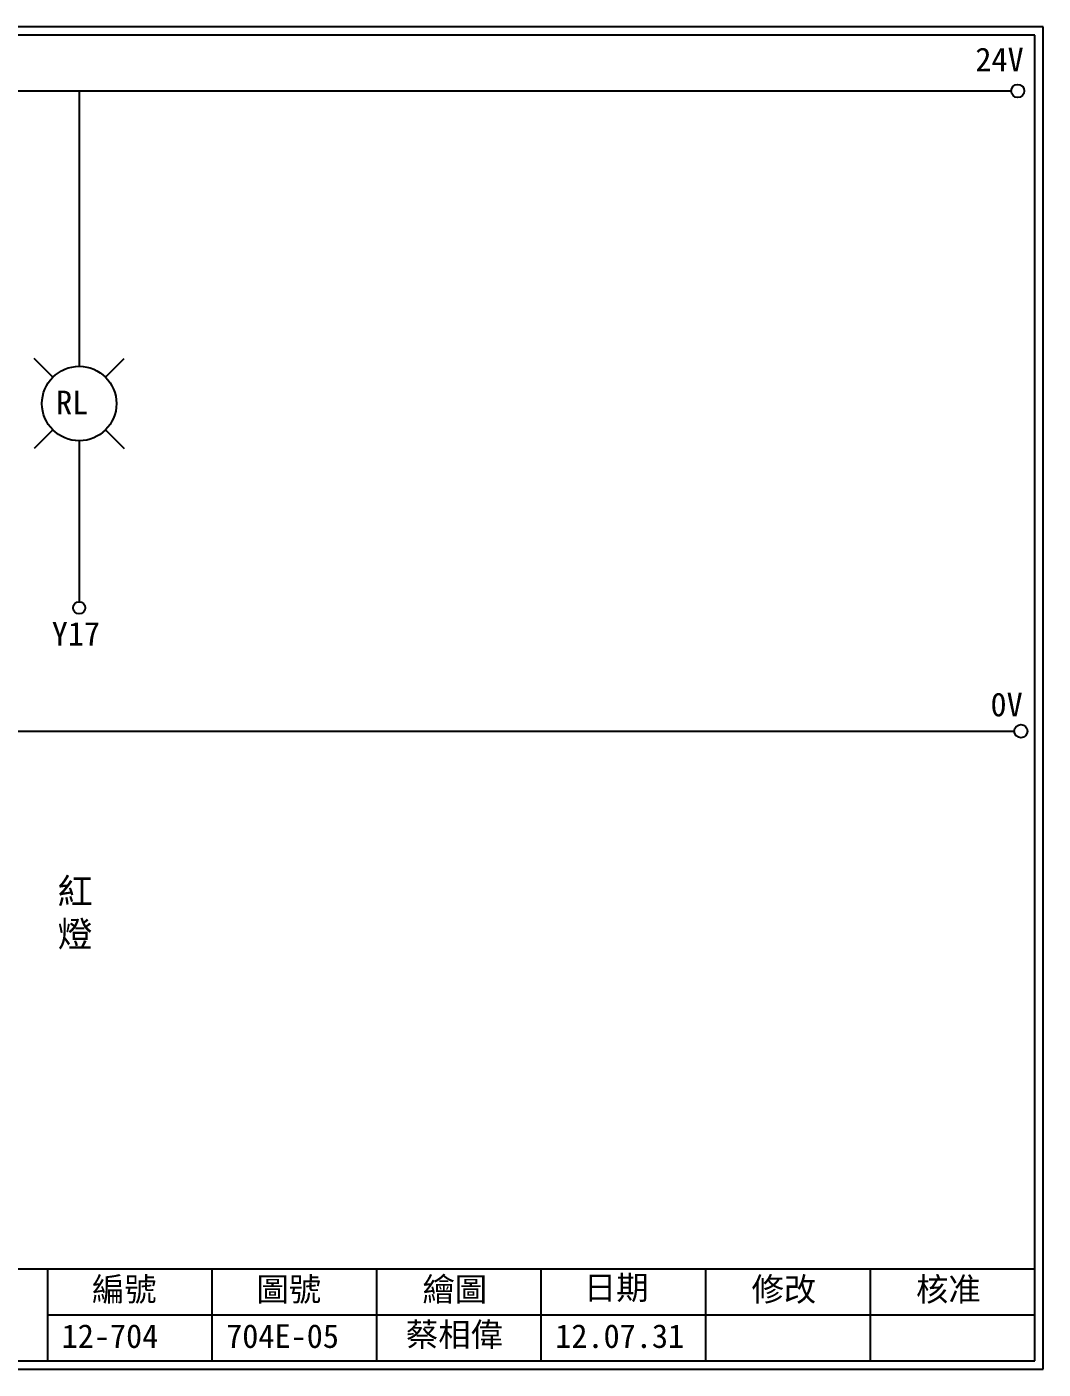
# Model space of a CAD drawing. Extents: x 889 to 1176, y 251 to 455.
# Drawn here: x 1021.6 to 1176.1, y 251.2 to 455.2 of the extents above; entities that cross this region are included whole.
import ezdxf

# ---------------------------------------------------------------- set-up
doc = ezdxf.new("R2010")
doc.units = 0
doc.layers.get('0').update_dxf_attribs({"linetype": 'CONTINUOUS'})
doc.layers.add('圖框層', color=7, linetype='CONTINUOUS')
doc.layers.add('標尺寸層', color=3, linetype='CONTINUOUS')
doc.styles.add('CNS', font='romanc.shx', dxfattribs={"bigfont": 'chineset.shx'})
doc.styles.add('STSL', font='KAIU.TTF')

msp = doc.modelspace()

# ---------------------------------------------------------------- linework, layer by layer
for p, q in [((1025.6, 401.93), (1022.77, 404.76)), ((1033.6, 401.93), (1036.43, 404.76)), ((1025.6, 393.92), (1022.77, 391.09)), ((1033.6, 393.92), (1036.43, 391.09))]:
    msp.add_line(p, q)
for centre in [(1172.21, 445.42), (1172.69, 348.15)]:
    msp.add_circle(centre, 1)
at = {"layer": '圖框層', "color": 7}
for p, q in [((1176.07, 455.16), (889.07, 455.16)), ((1176.07, 251.2), (1176.07, 455.16)), ((1174.82, 453.91), (890.32, 453.91)), ((1174.82, 252.44), (1174.82, 453.91)), ((890.32, 266.44), (1174.82, 266.44)), ((1024.82, 252.44), (1024.82, 266.44)), ((1049.82, 252.44), (1049.82, 266.44)), ((1074.82, 252.44), (1074.82, 266.44)), ((1099.82, 252.44), (1099.82, 266.44)), ((1124.82, 252.44), (1124.82, 266.44)), ((1149.82, 252.44), (1149.82, 266.44)), ((1024.82, 259.44), (1174.82, 259.44)), ((889.07, 251.2), (1176.07, 251.2)), ((890.32, 252.44), (1174.82, 252.44))]:
    msp.add_line(p, q, dxfattribs=at)
at = {"layer": '標尺寸層', "color": 7}
for p, q in [((893.61, 445.42), (1171.21, 445.42)), ((1029.6, 445.42), (1029.6, 403.59)), ((1029.6, 392.26), (1029.6, 367.81)), ((893.82, 348.15), (1171.69, 348.15))]:
    msp.add_line(p, q, dxfattribs=at)
for centre, radius in [((1029.6, 397.92), 5.66), ((1029.6, 366.89), 0.92)]:
    msp.add_circle(centre, radius, dxfattribs=at)

# ---------------------------------------------------------------- texts
at = {"layer": '圖框層', "color": 4, "style": 'STSL'}
for s, p in [('24V', (1165.77, 448.41)), ('RL', (1026.09, 396.29)), ('Y17', (1025.43, 361.15)), ('0V', (1168.07, 350.4)), ('編號', (1031.54, 261.53)), ('圖號', (1056.54, 261.53)), ('繪圖', (1081.76, 261.53)), ('日期', (1106.29, 261.78)), ('修改', (1131.76, 261.53)), ('核准', (1156.76, 261.53)), ('12-704', (1026.93, 254.42)), ('704E-05', (1051.93, 254.42)), ('蔡相偉', (1079.25, 254.66)), ('12.07.31', (1101.93, 254.42))]:
    msp.add_text(s, height=3.6, dxfattribs=at).set_placement(p)
at = {"layer": '標尺寸層', "color": 7, "insert": (1028.97, 320.36), "char_height": 3.9, "width": 2.8481, "attachment_point": 5, "style": 'CNS'}
msp.add_mtext('{\\fDFKai-SB|b0|i0|c136|p65;紅燈}', dxfattribs=at)

doc.saveas('drawing.dxf')
